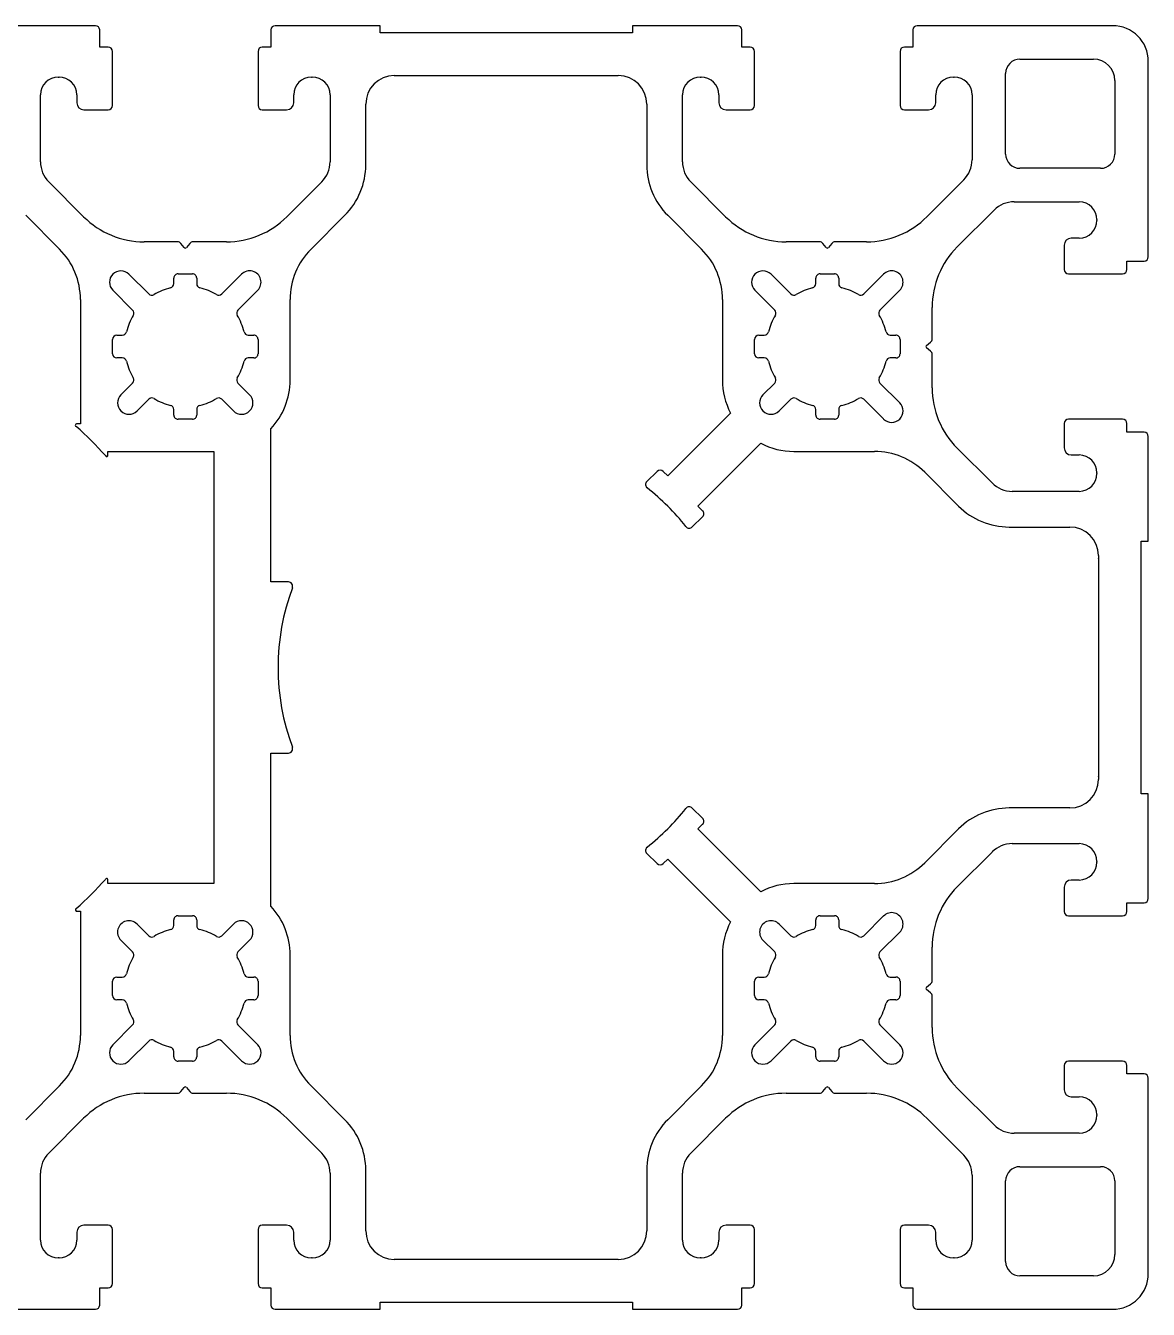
# Model space of a CAD drawing. Extents: x 3342 to 3522, y 908 to 998.
# Drawn here: x 3443.2 to 3521.9, y 907.8 to 997.8 of the extents above; entities that cross this region are included whole.
import ezdxf

# ---------------------------------------------------------------- set-up
doc = ezdxf.new("R2010")
doc.units = 0
doc.layers.get('0').update_dxf_attribs({"linetype": 'CONTINUOUS'})

msp = doc.modelspace()

# ---------------------------------------------------------------- linework, layer by layer
for p, q in [((3448.074, 997.763), (3440.724, 997.763)), ((3448.374, 996.263), (3448.374, 997.463)), ((3460.374, 997.463), (3460.374, 996.263)), ((3468.024, 997.763), (3460.674, 997.763)), ((3468.024, 997.263), (3468.024, 997.763)), ((3485.724, 997.263), (3468.024, 997.263)), ((3485.724, 997.763), (3485.724, 997.263)), ((3493.074, 997.763), (3485.724, 997.763)), ((3493.374, 996.263), (3493.374, 997.463)), ((3505.374, 997.463), (3505.374, 996.263)), ((3519.374, 997.763), (3505.674, 997.763)), ((3448.974, 996.263), (3448.374, 996.263)), ((3449.274, 992.163), (3449.274, 995.963)), ((3459.474, 995.963), (3459.474, 992.163)), ((3460.374, 996.263), (3459.774, 996.263)), ((3493.974, 996.263), (3493.374, 996.263)), ((3494.274, 992.163), (3494.274, 995.963)), ((3504.474, 995.963), (3504.474, 992.163)), ((3505.374, 996.263), (3504.774, 996.263)), ((3512.874, 995.413), (3518.024, 995.413)), ((3521.874, 981.563), (3521.874, 995.263)), ((3445.474, 994.163), (3445.524, 994.163)), ((3463.224, 994.163), (3463.274, 994.163)), ((3469.024, 994.263), (3484.724, 994.263)), ((3490.474, 994.163), (3490.524, 994.163)), ((3508.224, 994.163), (3508.274, 994.163)), ((3511.874, 988.763), (3511.874, 994.413)), ((3519.524, 993.913), (3519.524, 988.763)), ((3444.224, 988.221), (3444.224, 992.913)), ((3446.774, 992.913), (3446.774, 992.363)), ((3461.974, 992.363), (3461.974, 992.913)), ((3464.524, 992.913), (3464.524, 988.221)), ((3489.224, 988.221), (3489.224, 992.913)), ((3491.774, 992.913), (3491.774, 992.363)), ((3506.974, 992.363), (3506.974, 992.913)), ((3509.524, 992.913), (3509.524, 988.363)), ((3447.274, 991.863), (3448.974, 991.863)), ((3459.774, 991.863), (3461.474, 991.863)), ((3467.024, 988.004), (3467.024, 992.263)), ((3486.724, 992.263), (3486.724, 988.004)), ((3492.274, 991.863), (3493.974, 991.863)), ((3504.774, 991.863), (3506.474, 991.863)), ((3518.524, 987.763), (3512.874, 987.763)), ((3447.248, 984.369), (3444.81, 986.807)), ((3463.938, 986.807), (3461.5, 984.369)), ((3492.248, 984.369), (3489.81, 986.807)), ((3508.938, 986.948), (3506.358, 984.369)), ((3508.48, 982.247), (3511.059, 984.827)), ((3512.474, 985.413), (3517.024, 985.413)), ((3443.188, 984.469), (3445.561, 982.096)), ((3463.187, 982.096), (3465.559, 984.469)), ((3488.188, 984.469), (3490.561, 982.096)), ((3518.274, 984.163), (3518.274, 984.113)), ((3517.024, 982.863), (3516.474, 982.863)), ((3453.83, 982.611), (3451.491, 982.611)), ((3454.296, 982.209), (3454.064, 982.499)), ((3454.684, 982.499), (3454.452, 982.209)), ((3457.257, 982.611), (3454.918, 982.611)), ((3498.83, 982.611), (3496.491, 982.611)), ((3499.296, 982.209), (3499.064, 982.499)), ((3499.684, 982.499), (3499.452, 982.209)), ((3502.116, 982.611), (3499.918, 982.611)), ((3515.974, 982.363), (3515.974, 980.663)), ((3520.374, 981.263), (3521.574, 981.263)), ((3520.374, 980.663), (3520.374, 981.263)), ((3450.428, 980.34), (3451.818, 978.95)), ((3453.874, 980.363), (3454.874, 980.363)), ((3456.93, 978.95), (3458.32, 980.34)), ((3495.428, 980.34), (3496.818, 978.95)), ((3498.874, 980.363), (3499.874, 980.363)), ((3501.93, 978.95), (3503.32, 980.34)), ((3516.274, 980.363), (3520.074, 980.363)), ((3450.686, 977.819), (3449.297, 979.209)), ((3453.574, 979.678), (3453.574, 980.063)), ((3455.174, 980.063), (3455.174, 979.678)), ((3459.451, 979.209), (3458.061, 977.819)), ((3495.686, 977.819), (3494.297, 979.209)), ((3498.574, 979.678), (3498.574, 980.063)), ((3500.174, 980.063), (3500.174, 979.678)), ((3504.451, 979.209), (3503.061, 977.819)), ((3447.025, 978.56), (3447.025, 969.839)), ((3461.722, 972.914), (3461.722, 978.56)), ((3492.025, 978.56), (3492.025, 972.914)), ((3506.722, 975.807), (3506.722, 978.005)), ((3449.274, 974.763), (3449.274, 975.763)), ((3449.574, 976.063), (3449.959, 976.063)), ((3458.789, 976.063), (3459.174, 976.063)), ((3459.474, 975.763), (3459.474, 974.763)), ((3494.274, 974.763), (3494.274, 975.763)), ((3494.574, 976.063), (3494.959, 976.063)), ((3503.789, 976.063), (3504.174, 976.063)), ((3504.474, 975.763), (3504.474, 974.763)), ((3506.32, 975.341), (3506.61, 975.573)), ((3506.61, 974.953), (3506.32, 975.185)), ((3506.722, 972.38), (3506.722, 974.719)), ((3449.959, 974.463), (3449.574, 974.463)), ((3459.174, 974.463), (3458.789, 974.463)), ((3494.959, 974.463), (3494.574, 974.463)), ((3504.174, 974.463), (3503.789, 974.463)), ((3449.862, 971.883), (3450.686, 972.707)), ((3458.061, 972.707), (3458.885, 971.883)), ((3494.862, 971.883), (3495.686, 972.707)), ((3503.061, 972.707), (3504.451, 971.317)), ((3451.818, 971.575), (3450.994, 970.751)), ((3457.754, 970.751), (3456.93, 971.575)), ((3496.818, 971.575), (3495.994, 970.751)), ((3503.32, 970.186), (3501.93, 971.575)), ((3453.574, 970.463), (3453.574, 970.848)), ((3455.174, 970.848), (3455.174, 970.463)), ((3492.592, 970.602), (3488.188, 966.198)), ((3498.574, 970.463), (3498.574, 970.848)), ((3500.174, 970.848), (3500.174, 970.463)), ((3447.025, 969.839), (3446.793, 969.839)), ((3454.874, 970.163), (3453.874, 970.163)), ((3460.374, 958.763), (3460.374, 969.499)), ((3499.874, 970.163), (3498.874, 970.163)), ((3515.974, 969.863), (3515.974, 968.163)), ((3520.074, 970.163), (3516.274, 970.163)), ((3520.374, 969.263), (3520.374, 969.863)), ((3490.309, 964.077), (3494.713, 968.481)), ((3521.574, 969.263), (3520.374, 969.263)), ((3521.874, 961.613), (3521.874, 968.963)), ((3448.95, 967.914), (3456.374, 967.914)), ((3448.95, 967.682), (3448.95, 967.914)), ((3456.374, 967.914), (3456.374, 937.611)), ((3497.025, 967.914), (3501.974, 967.915)), ((3501.974, 967.915), (3502.671, 967.915)), ((3510.918, 965.699), (3508.48, 968.137)), ((3516.474, 967.663), (3517.024, 967.663)), ((3487.445, 966.516), (3486.726, 965.797)), ((3488.188, 966.198), (3487.869, 966.516)), ((3506.207, 966.45), (3508.579, 964.077)), ((3518.274, 966.413), (3518.274, 966.363)), ((3517.024, 965.113), (3512.332, 965.113)), ((3490.627, 963.758), (3490.309, 964.077)), ((3489.908, 962.615), (3490.627, 963.334)), ((3512.115, 962.613), (3516.374, 962.613)), ((3521.374, 961.613), (3521.874, 961.613)), ((3521.374, 943.913), (3521.374, 961.613)), ((3518.374, 960.613), (3518.374, 960.432)), ((3518.374, 960.413), (3518.374, 945.113)), ((3461.603, 958.763), (3460.374, 958.763)), ((3460.374, 936.027), (3460.374, 946.763)), ((3460.374, 946.763), (3461.603, 946.763)), ((3518.374, 945.093), (3518.374, 944.913)), ((3521.874, 943.913), (3521.374, 943.913)), ((3521.874, 936.563), (3521.874, 943.913)), ((3490.627, 942.192), (3489.908, 942.911)), ((3516.374, 942.913), (3512.115, 942.913)), ((3490.309, 941.449), (3490.627, 941.767)), ((3494.713, 937.045), (3490.309, 941.449)), ((3508.579, 941.448), (3506.207, 939.076)), ((3486.726, 939.729), (3487.445, 939.01)), ((3508.48, 937.389), (3510.918, 939.827)), ((3512.332, 940.413), (3517.024, 940.413)), ((3487.869, 939.01), (3488.188, 939.328)), ((3488.188, 939.328), (3492.592, 934.923)), ((3518.274, 939.163), (3518.274, 939.113)), ((3448.95, 937.611), (3448.95, 937.844)), ((3517.024, 937.863), (3516.474, 937.863)), ((3456.374, 937.611), (3448.95, 937.611)), ((3501.974, 937.611), (3497.025, 937.611)), ((3502.671, 937.611), (3501.974, 937.611)), ((3515.974, 937.363), (3515.974, 935.663)), ((3520.374, 936.263), (3521.574, 936.263)), ((3520.374, 935.663), (3520.374, 936.263)), ((3446.793, 935.687), (3447.025, 935.687)), ((3447.025, 935.687), (3447.025, 926.965)), ((3453.874, 935.363), (3454.874, 935.363)), ((3498.874, 935.363), (3499.874, 935.363)), ((3501.93, 933.95), (3503.32, 935.34)), ((3516.274, 935.363), (3520.074, 935.363)), ((3450.994, 934.774), (3451.818, 933.95)), ((3453.574, 934.678), (3453.574, 935.063)), ((3455.174, 935.063), (3455.174, 934.678)), ((3456.93, 933.95), (3457.754, 934.774)), ((3495.994, 934.774), (3496.818, 933.95)), ((3498.574, 934.678), (3498.574, 935.063)), ((3500.174, 935.063), (3500.174, 934.678)), ((3504.451, 934.209), (3503.061, 932.819)), ((3450.686, 932.819), (3449.862, 933.643)), ((3458.885, 933.643), (3458.061, 932.819)), ((3495.686, 932.819), (3494.862, 933.643)), ((3461.722, 926.965), (3461.722, 932.611)), ((3492.025, 932.611), (3492.025, 926.965)), ((3506.722, 930.807), (3506.722, 933.146)), ((3449.274, 929.763), (3449.274, 930.763)), ((3449.574, 931.063), (3449.959, 931.063)), ((3458.789, 931.063), (3459.174, 931.063)), ((3459.474, 930.763), (3459.474, 929.763)), ((3494.274, 929.763), (3494.274, 930.763)), ((3494.574, 931.063), (3494.959, 931.063)), ((3503.789, 931.063), (3504.174, 931.063)), ((3504.474, 930.763), (3504.474, 929.763)), ((3506.32, 930.341), (3506.61, 930.573)), ((3506.61, 929.953), (3506.32, 930.185)), ((3506.722, 927.521), (3506.722, 929.719)), ((3449.959, 929.463), (3449.574, 929.463)), ((3459.174, 929.463), (3458.789, 929.463)), ((3494.959, 929.463), (3494.574, 929.463)), ((3504.174, 929.463), (3503.789, 929.463)), ((3449.297, 926.317), (3450.686, 927.707)), ((3458.061, 927.707), (3459.451, 926.317)), ((3494.297, 926.317), (3495.686, 927.707)), ((3503.061, 927.707), (3504.451, 926.317)), ((3451.818, 926.575), (3450.428, 925.186)), ((3458.32, 925.186), (3456.93, 926.575)), ((3496.818, 926.575), (3495.428, 925.186)), ((3503.32, 925.186), (3501.93, 926.575)), ((3453.574, 925.463), (3453.574, 925.848)), ((3455.174, 925.848), (3455.174, 925.463)), ((3498.574, 925.463), (3498.574, 925.848)), ((3500.174, 925.848), (3500.174, 925.463)), ((3454.874, 925.163), (3453.874, 925.163)), ((3499.874, 925.163), (3498.874, 925.163)), ((3515.974, 924.863), (3515.974, 923.163)), ((3520.074, 925.163), (3516.274, 925.163)), ((3520.374, 924.263), (3520.374, 924.863)), ((3445.561, 923.43), (3443.188, 921.057)), ((3465.559, 921.057), (3463.187, 923.43)), ((3490.561, 923.43), (3488.188, 921.057)), ((3521.574, 924.263), (3520.374, 924.263)), ((3521.874, 910.263), (3521.874, 923.963)), ((3451.491, 922.914), (3453.83, 922.914)), ((3454.064, 923.027), (3454.296, 923.317)), ((3454.452, 923.317), (3454.684, 923.027)), ((3454.918, 922.914), (3457.257, 922.914)), ((3496.491, 922.914), (3498.83, 922.914)), ((3499.064, 923.027), (3499.296, 923.317)), ((3499.452, 923.317), (3499.684, 923.027)), ((3499.918, 922.914), (3502.116, 922.914)), ((3511.059, 920.699), (3508.48, 923.278)), ((3516.474, 922.663), (3517.024, 922.663)), ((3444.81, 918.719), (3447.248, 921.157)), ((3461.5, 921.157), (3463.938, 918.719)), ((3489.81, 918.719), (3492.248, 921.157)), ((3506.358, 921.157), (3508.938, 918.577)), ((3518.274, 921.413), (3518.274, 921.363)), ((3517.024, 920.113), (3512.474, 920.113)), ((3444.224, 912.613), (3444.224, 917.305)), ((3464.524, 917.305), (3464.524, 912.613)), ((3467.024, 913.263), (3467.024, 917.522)), ((3486.724, 917.522), (3486.724, 913.263)), ((3489.224, 912.613), (3489.224, 917.305)), ((3509.524, 917.163), (3509.524, 912.613)), ((3512.874, 917.763), (3518.524, 917.763)), ((3511.874, 911.113), (3511.874, 916.763)), ((3519.524, 916.763), (3519.524, 911.613)), ((3448.974, 913.663), (3447.274, 913.663)), ((3461.474, 913.663), (3459.774, 913.663)), ((3493.974, 913.663), (3492.274, 913.663)), ((3506.474, 913.663), (3504.774, 913.663)), ((3446.774, 913.163), (3446.774, 912.613)), ((3449.274, 909.563), (3449.274, 913.363)), ((3459.474, 913.363), (3459.474, 909.563)), ((3461.974, 912.613), (3461.974, 913.163)), ((3491.774, 913.163), (3491.774, 912.613)), ((3494.274, 909.563), (3494.274, 913.363)), ((3504.474, 913.363), (3504.474, 909.563)), ((3506.974, 912.613), (3506.974, 913.163)), ((3445.524, 911.363), (3445.474, 911.363)), ((3463.274, 911.363), (3463.224, 911.363)), ((3469.521, 911.263), (3469.024, 911.263)), ((3484.524, 911.263), (3469.524, 911.263)), ((3484.724, 911.263), (3484.527, 911.263)), ((3490.524, 911.363), (3490.474, 911.363)), ((3508.274, 911.363), (3508.224, 911.363)), ((3518.024, 910.113), (3512.874, 910.113)), ((3448.374, 909.263), (3448.974, 909.263)), ((3448.374, 908.063), (3448.374, 909.263)), ((3459.774, 909.263), (3460.374, 909.263)), ((3460.374, 909.263), (3460.374, 908.063)), ((3493.374, 909.263), (3493.974, 909.263)), ((3493.374, 908.063), (3493.374, 909.263)), ((3504.774, 909.263), (3505.374, 909.263)), ((3505.374, 909.263), (3505.374, 908.063)), ((3468.024, 908.263), (3485.724, 908.263)), ((3468.024, 907.763), (3468.024, 908.263)), ((3485.724, 908.263), (3485.724, 907.763)), ((3440.724, 907.763), (3448.074, 907.763)), ((3460.674, 907.763), (3468.024, 907.763)), ((3485.724, 907.763), (3493.074, 907.763)), ((3505.674, 907.763), (3519.374, 907.763))]:
    msp.add_line(p, q)
for centre, radius, start, end in [((3448.074, 997.463), 0.3, 0.00015, 89.99767), ((3460.674, 997.463), 0.3, 90.00233, 180.00058), ((3493.074, 997.463), 0.3, 359.99942, 89.99767), ((3505.674, 997.463), 0.3, 90.00233, 180.00058), ((3519.374, 995.263), 2.5, 0, 90), ((3448.974, 995.963), 0.3, 359.99942, 89.99767), ((3459.774, 995.963), 0.3, 90.00233, 180.00058), ((3493.974, 995.963), 0.3, 359.99942, 89.99767), ((3504.774, 995.963), 0.3, 90.00233, 180.00058), ((3512.874, 994.413), 1, 90, 180), ((3518.024, 993.913), 1.5, 0, 90), ((3445.474, 992.913), 1.25, 90, 180), ((3445.524, 992.913), 1.25, 0, 90), ((3463.224, 992.913), 1.25, 90, 180), ((3463.274, 992.913), 1.25, 0, 90), ((3469.024, 992.263), 2, 90, 180), ((3484.724, 992.263), 2, 0, 90), ((3490.474, 992.913), 1.25, 90, 180), ((3490.524, 992.913), 1.25, 0, 90), ((3508.224, 992.913), 1.25, 90, 180), ((3508.274, 992.913), 1.25, 0, 90), ((3447.274, 992.363), 0.5, 180, 270), ((3448.974, 992.163), 0.3, 270.00233, 0.00058), ((3459.774, 992.163), 0.3, 179.99942, 269.99767), ((3461.474, 992.363), 0.5, 270, 0), ((3492.274, 992.363), 0.5, 180, 270), ((3493.974, 992.163), 0.3, 270.00233, 0.00058), ((3504.774, 992.163), 0.3, 179.99942, 269.99767), ((3506.474, 992.363), 0.5, 270, 0), ((3446.224, 988.221), 2, 180.00002, 224.99994), ((3462.524, 988.221), 2, 315.00006, 359.99998), ((3491.224, 988.221), 2, 180.00002, 224.99994), ((3507.524, 988.363), 2, 315.00006, 359.99998), ((3512.874, 988.763), 1, 180, 270), ((3518.524, 988.763), 1, 270, 0), ((3462.024, 988.004), 5, 315.00006, 0.00002), ((3491.724, 988.004), 5, 179.99998, 224.99994), ((3512.474, 983.413), 2, 90.00002, 135.00009), ((3517.024, 984.163), 1.25, 0, 90), ((3451.491, 988.611), 6, 225.00001, 270.00005), ((3457.257, 988.611), 6, 269.99995, 314.99999), ((3496.491, 988.611), 6, 225.00001, 270.00005), ((3502.116, 988.611), 6, 269.99995, 314.99999), ((3517.024, 984.113), 1.25, 270, 0), ((3516.474, 982.363), 0.5, 90, 180), ((3442.025, 978.56), 5, 359.99999, 44.99995), ((3453.83, 982.311), 0.3, 38.65998, 90.00009), ((3454.374, 982.271), 0.1, 218.65983, 321.34017), ((3454.918, 982.311), 0.3, 89.99991, 141.34002), ((3466.722, 978.56), 5, 135.00003, 180), ((3487.025, 978.56), 5, 359.99998, 44.99994), ((3498.83, 982.311), 0.3, 38.65998, 90.00009), ((3499.374, 982.271), 0.1, 218.65983, 321.34017), ((3499.918, 982.311), 0.3, 89.99991, 141.34002), ((3512.722, 978.005), 6, 135.00006, 180.00005), ((3521.574, 981.563), 0.3, 270.00233, 359.99985), ((3449.862, 979.774), 0.8, 44.99981, 224.99981), ((3453.874, 980.063), 0.3, 89.99942, 179.99985), ((3454.874, 980.063), 0.3, 0.00015, 90.00058), ((3458.885, 979.774), 0.8, 315.00019, 135.00019), ((3494.862, 979.774), 0.8, 44.99981, 224.99981), ((3498.874, 980.063), 0.3, 89.99942, 179.99985), ((3499.874, 980.063), 0.3, 0.00015, 90.00058), ((3503.885, 979.774), 0.8, 315.00019, 135.00019), ((3516.274, 980.663), 0.3, 179.99942, 269.99767), ((3520.074, 980.663), 0.3, 270.00233, 0.00058), ((3454.374, 975.263), 4.25, 103.99012, 121.00964), ((3453.274, 979.678), 0.3, 283.99012, 0), ((3455.474, 979.678), 0.3, 180, 256.00976), ((3454.374, 975.263), 4.25, 58.99026, 76.00976), ((3499.374, 975.263), 4.25, 103.99012, 121.00964), ((3498.274, 979.678), 0.3, 283.99012, 0), ((3500.474, 979.678), 0.3, 180, 256.00976), ((3499.374, 975.263), 4.25, 58.99026, 76.00976), ((3452.03, 979.163), 0.3, 225, 301.00964), ((3456.718, 979.163), 0.3, 238.99026, 315), ((3497.03, 979.163), 0.3, 225, 301.00964), ((3501.718, 979.163), 0.3, 238.99026, 315), ((3454.374, 975.263), 4.25, 148.99009, 166.0094), ((3450.474, 977.607), 0.3, 328.99009, 45), ((3458.274, 977.607), 0.3, 135, 211.00963), ((3454.374, 975.263), 4.25, 13.99032, 31.00963), ((3499.374, 975.263), 4.25, 148.99009, 166.0094), ((3495.474, 977.607), 0.3, 328.99009, 45), ((3503.274, 977.607), 0.3, 135, 211.00963), ((3499.374, 975.263), 4.25, 13.99032, 31.00963), ((3449.574, 975.763), 0.3, 90.00015, 179.99985), ((3449.959, 976.363), 0.3, 270, 346.0094), ((3458.789, 976.363), 0.3, 193.99032, 270), ((3459.174, 975.763), 0.3, 0.00015, 90.00058), ((3494.574, 975.763), 0.3, 90.00015, 179.99985), ((3494.959, 976.363), 0.3, 270, 346.0094), ((3503.789, 976.363), 0.3, 193.99032, 270), ((3504.174, 975.763), 0.3, 0.00015, 90.00058), ((3506.422, 975.807), 0.3, 308.65905, 359.99951), ((3449.574, 974.763), 0.3, 180.00015, 269.99985), ((3459.174, 974.763), 0.3, 269.99942, 359.99985), ((3494.574, 974.763), 0.3, 180.00015, 269.99985), ((3504.174, 974.763), 0.3, 269.99942, 359.99985), ((3506.382, 975.263), 0.1, 128.65983, 231.34017), ((3506.422, 974.719), 0.3, 0.00049, 51.34095), ((3449.959, 974.163), 0.3, 13.99018, 90), ((3454.374, 975.263), 4.25, 193.99018, 211.00947), ((3454.374, 975.263), 4.25, 328.99009, 346.0094), ((3458.789, 974.163), 0.3, 90, 166.0094), ((3494.959, 974.163), 0.3, 13.99018, 90), ((3499.374, 975.263), 4.25, 193.99018, 211.00947), ((3499.374, 975.263), 4.25, 328.99009, 346.0094), ((3503.789, 974.163), 0.3, 90, 166.0094), ((3450.474, 972.919), 0.3, 315.00066, 31.00947), ((3458.274, 972.919), 0.3, 148.99009, 225), ((3456.722, 972.914), 5, 316.91393, 0), ((3497.025, 972.914), 5, 180, 207.54235), ((3495.474, 972.919), 0.3, 315.00066, 31.00947), ((3503.274, 972.919), 0.3, 148.99009, 225), ((3512.722, 972.38), 6, 179.99995, 224.99994), ((3450.428, 971.317), 0.8, 134.99942, 314.99942), ((3452.03, 971.363), 0.3, 58.99027, 134.9996), ((3454.374, 975.263), 4.25, 238.99027, 256.00975), ((3453.274, 970.848), 0.3, 0, 76.00975), ((3455.474, 970.848), 0.3, 103.99009, 180), ((3454.374, 975.263), 4.25, 283.99009, 301.00959), ((3456.718, 971.363), 0.3, 45, 121.00959), ((3458.32, 971.317), 0.8, 225.00058, 45.00058), ((3495.428, 971.317), 0.8, 134.99942, 314.99942), ((3497.03, 971.363), 0.3, 58.99027, 134.9996), ((3499.374, 975.263), 4.25, 238.99027, 256.00975), ((3498.274, 970.848), 0.3, 0, 76.00975), ((3500.474, 970.848), 0.3, 103.99009, 180), ((3499.374, 975.263), 4.25, 283.99009, 301.00959), ((3501.718, 971.363), 0.3, 45, 121.00959), ((3503.885, 970.751), 0.8, 224.99981, 44.99981), ((3453.874, 970.463), 0.3, 180.00015, 270.00058), ((3454.874, 970.463), 0.3, 269.99942, 359.99985), ((3498.874, 970.463), 0.3, 180.00015, 270.00058), ((3499.874, 970.463), 0.3, 269.99942, 359.99985), ((3446.76, 969.751), 0.0936, 69.34455, 249.3446), ((3431.874, 952.763), 22.5, 41.31013, 48.68896), ((3516.274, 969.863), 0.3, 90.00233, 180.00058), ((3520.074, 969.863), 0.3, 359.99942, 89.99767), ((3497.025, 972.914), 5, 242.45754, 270.00002), ((3521.574, 968.963), 0.3, 0.00015, 89.99767), ((3448.862, 967.649), 0.0936, 200.65507, 20.65502), ((3502.671, 962.915), 5, 44.99983, 89.99975), ((3516.474, 968.163), 0.5, 180, 270), ((3517.024, 966.413), 1.25, 0, 90), ((3487.657, 966.304), 0.3, 45.00014, 134.99986), ((3486.938, 965.585), 0.3, 135.00047, 231.87123), ((3517.024, 966.363), 1.25, 270, 0), ((3476.874, 952.763), 16, 38.12914, 51.87085), ((3512.332, 967.113), 2, 224.99991, 269.99998), ((3512.115, 967.613), 5, 224.99985, 269.99985), ((3490.415, 963.546), 0.3, 315.00004, 45.00009), ((3489.696, 962.827), 0.3, 218.12914, 315.00004), ((3516.374, 960.613), 2, 359.9998, 89.99978), ((3516.374, 960.413), 2, 359.99104, 0.5483), ((3461.603, 958.463), 0.3, 339.53143, 90), ((3476.874, 952.763), 16, 159.53143, 200.46855), ((3461.603, 947.063), 0.3, 270, 20.46855), ((3516.374, 945.113), 2, 359.4517, 0.00896), ((3516.374, 944.913), 2, 270.00022, 0.0002), ((3476.874, 952.763), 16, 308.12916, 321.87088), ((3489.696, 942.699), 0.3, 44.99996, 141.87088), ((3512.115, 937.913), 5, 90.00015, 135.00015), ((3490.415, 941.979), 0.3, 314.99991, 44.99996), ((3486.938, 939.941), 0.3, 128.12916, 225.00008), ((3512.332, 938.413), 2, 90.00002, 135.00009), ((3517.024, 939.163), 1.25, 0, 90), ((3487.657, 939.222), 0.3, 225.00008, 314.99991), ((3502.671, 942.611), 5, 270.00025, 315.00017), ((3517.024, 939.113), 1.25, 270, 0), ((3431.874, 952.763), 22.5, 311.31104, 318.68988), ((3448.862, 937.877), 0.0936, 339.34504, 159.34504), ((3516.474, 937.363), 0.5, 90, 180), ((3497.025, 932.611), 5, 89.99998, 117.54246), ((3512.722, 933.146), 6, 135.00006, 180.00005), ((3456.722, 932.611), 5, 360, 43.08607), ((3521.574, 936.563), 0.3, 270.00233, 359.99985), ((3446.76, 935.775), 0.0936, 110.65569, 290.65569), ((3453.874, 935.063), 0.3, 89.99942, 179.99985), ((3454.874, 935.063), 0.3, 0.00015, 90.00058), ((3498.874, 935.063), 0.3, 89.99942, 179.99985), ((3499.874, 935.063), 0.3, 0.00015, 90.00058), ((3503.885, 934.774), 0.8, 315.00019, 135.00019), ((3516.274, 935.663), 0.3, 179.99942, 269.99767), ((3520.074, 935.663), 0.3, 270.00233, 0.00058), ((3450.428, 934.209), 0.8, 45.00058, 225.00058), ((3454.374, 930.263), 4.25, 103.99025, 121.00973), ((3453.274, 934.678), 0.3, 283.99025, 0), ((3455.474, 934.678), 0.3, 180, 256.00991), ((3454.374, 930.263), 4.25, 58.99041, 76.00991), ((3458.32, 934.209), 0.8, 314.99942, 134.99942), ((3497.025, 932.611), 5, 152.45765, 180), ((3495.428, 934.209), 0.8, 45.00058, 225.00058), ((3499.374, 930.263), 4.25, 103.99025, 121.00973), ((3498.274, 934.678), 0.3, 283.99025, 0), ((3500.474, 934.678), 0.3, 180, 256.00991), ((3499.374, 930.263), 4.25, 58.99041, 76.00991), ((3452.03, 934.163), 0.3, 225.0004, 301.00973), ((3456.718, 934.163), 0.3, 238.99041, 315), ((3497.03, 934.163), 0.3, 225.0004, 301.00973), ((3501.718, 934.163), 0.3, 238.99041, 315), ((3454.374, 930.263), 4.25, 148.99053, 166.00982), ((3450.474, 932.607), 0.3, 328.99053, 44.99934), ((3458.274, 932.607), 0.3, 135, 211.00991), ((3454.374, 930.263), 4.25, 13.9906, 31.00991), ((3499.374, 930.263), 4.25, 148.99053, 166.00982), ((3495.474, 932.607), 0.3, 328.99053, 44.99934), ((3503.274, 932.607), 0.3, 135, 211.00991), ((3499.374, 930.263), 4.25, 13.9906, 31.00991), ((3449.574, 930.763), 0.3, 90.00015, 179.99985), ((3449.959, 931.363), 0.3, 270, 346.00982), ((3458.789, 931.363), 0.3, 193.9906, 270), ((3459.174, 930.763), 0.3, 0.00015, 90.00058), ((3494.574, 930.763), 0.3, 90.00015, 179.99985), ((3494.959, 931.363), 0.3, 270, 346.00982), ((3503.789, 931.363), 0.3, 193.9906, 270), ((3504.174, 930.763), 0.3, 0.00015, 90.00058), ((3506.422, 930.807), 0.3, 308.65905, 359.99951), ((3449.574, 929.763), 0.3, 180.00015, 269.99985), ((3459.174, 929.763), 0.3, 269.99942, 359.99985), ((3494.574, 929.763), 0.3, 180.00015, 269.99985), ((3504.174, 929.763), 0.3, 269.99942, 359.99985), ((3506.382, 930.263), 0.1, 128.65983, 231.34017), ((3506.422, 929.719), 0.3, 0.00049, 51.34095), ((3449.959, 929.163), 0.3, 13.9906, 90), ((3454.374, 930.263), 4.25, 193.9906, 211.00991), ((3454.374, 930.263), 4.25, 328.99037, 346.00968), ((3458.789, 929.163), 0.3, 90, 166.00968), ((3494.959, 929.163), 0.3, 13.9906, 90), ((3499.374, 930.263), 4.25, 193.9906, 211.00991), ((3499.374, 930.263), 4.25, 328.99037, 346.00968), ((3503.789, 929.163), 0.3, 90, 166.00968), ((3450.474, 927.919), 0.3, 315, 31.00991), ((3458.274, 927.919), 0.3, 148.99037, 225), ((3495.474, 927.919), 0.3, 315, 31.00991), ((3503.274, 927.919), 0.3, 148.99037, 225), ((3512.722, 927.521), 6, 179.99995, 224.99994), ((3442.025, 926.965), 5, 315.00005, 0.00001), ((3449.862, 925.751), 0.8, 135.00019, 315.00019), ((3452.03, 926.363), 0.3, 58.99036, 135), ((3454.374, 930.263), 4.25, 238.99036, 256.00988), ((3453.274, 925.848), 0.3, 0, 76.00988), ((3455.474, 925.848), 0.3, 103.99024, 180), ((3454.374, 930.263), 4.25, 283.99024, 301.00974), ((3456.718, 926.363), 0.3, 45, 121.00974), ((3458.885, 925.751), 0.8, 224.99981, 44.99981), ((3466.722, 926.965), 5, 180, 224.99997), ((3487.025, 926.965), 5, 315.00006, 0.00002), ((3494.862, 925.751), 0.8, 135.00019, 315.00019), ((3497.03, 926.363), 0.3, 58.99036, 135), ((3499.374, 930.263), 4.25, 238.99036, 256.00988), ((3498.274, 925.848), 0.3, 0, 76.00988), ((3500.474, 925.848), 0.3, 103.99024, 180), ((3499.374, 930.263), 4.25, 283.99024, 301.00974), ((3501.718, 926.363), 0.3, 45, 121.00974), ((3503.885, 925.751), 0.8, 224.99981, 44.99981), ((3453.874, 925.463), 0.3, 180.00015, 270.00058), ((3454.874, 925.463), 0.3, 269.99942, 359.99985), ((3498.874, 925.463), 0.3, 180.00015, 270.00058), ((3499.874, 925.463), 0.3, 269.99942, 359.99985), ((3516.274, 924.863), 0.3, 90.00233, 180.00058), ((3520.074, 924.863), 0.3, 359.99942, 89.99767), ((3521.574, 923.963), 0.3, 0.00015, 89.99767), ((3451.491, 916.914), 6, 89.99995, 134.99999), ((3453.83, 923.214), 0.3, 269.99991, 321.34002), ((3454.374, 923.254), 0.1, 38.65983, 141.34017), ((3454.918, 923.214), 0.3, 218.65998, 270.00009), ((3457.257, 916.914), 6, 45.00001, 90.00005), ((3496.491, 916.914), 6, 89.99995, 134.99999), ((3498.83, 923.214), 0.3, 269.99991, 321.34002), ((3499.374, 923.254), 0.1, 38.65983, 141.34017), ((3499.918, 923.214), 0.3, 218.65998, 270.00009), ((3502.116, 916.914), 6, 45.00001, 90.00005), ((3516.474, 923.163), 0.5, 180, 270), ((3517.024, 921.413), 1.25, 0, 90), ((3462.024, 917.522), 5, 359.99998, 44.99994), ((3491.724, 917.522), 5, 135.00006, 180.00002), ((3517.024, 921.363), 1.25, 270, 0), ((3512.474, 922.113), 2, 224.99991, 269.99998), ((3446.224, 917.305), 2, 135.00006, 179.99998), ((3462.524, 917.305), 2, 0.00002, 44.99994), ((3491.224, 917.305), 2, 135.00006, 179.99998), ((3507.524, 917.163), 2, 0.00002, 44.99994), ((3512.874, 916.763), 1, 90, 180), ((3518.524, 916.763), 1, 0, 90), ((3447.274, 913.163), 0.5, 90, 180), ((3448.974, 913.363), 0.3, 359.99942, 89.99767), ((3459.774, 913.363), 0.3, 90.00233, 180.00058), ((3461.474, 913.163), 0.5, 0, 90), ((3492.274, 913.163), 0.5, 90, 180), ((3493.974, 913.363), 0.3, 359.99942, 89.99767), ((3504.774, 913.363), 0.3, 90.00233, 180.00058), ((3506.474, 913.163), 0.5, 0, 90), ((3445.474, 912.613), 1.25, 180, 270), ((3445.524, 912.613), 1.25, 270, 0), ((3463.224, 912.613), 1.25, 180, 270), ((3463.274, 912.613), 1.25, 270, 0), ((3469.024, 913.263), 2, 180, 270), ((3484.724, 913.263), 2, 270, 0), ((3490.474, 912.613), 1.25, 180, 270), ((3490.524, 912.613), 1.25, 270, 0), ((3508.224, 912.613), 1.25, 180, 270), ((3508.274, 912.613), 1.25, 270, 0), ((3469.522, 913.263), 2, 269.95984, 270.04016), ((3484.525, 913.263), 2, 269.95361, 270.04639), ((3512.874, 911.113), 1, 180, 270), ((3518.024, 911.613), 1.5, 270, 0), ((3519.374, 910.263), 2.5, 270, 0), ((3448.974, 909.563), 0.3, 270.00233, 0.00058), ((3459.774, 909.563), 0.3, 179.99942, 269.99767), ((3493.974, 909.563), 0.3, 270.00233, 0.00058), ((3504.774, 909.563), 0.3, 179.99942, 269.99767), ((3448.074, 908.063), 0.3, 270.00233, 359.99985), ((3460.674, 908.063), 0.3, 179.99942, 269.99767), ((3493.074, 908.063), 0.3, 270.00233, 0.00058), ((3505.674, 908.063), 0.3, 179.99942, 269.99767)]:
    msp.add_arc(centre, radius, start, end)

doc.saveas('drawing.dxf')
